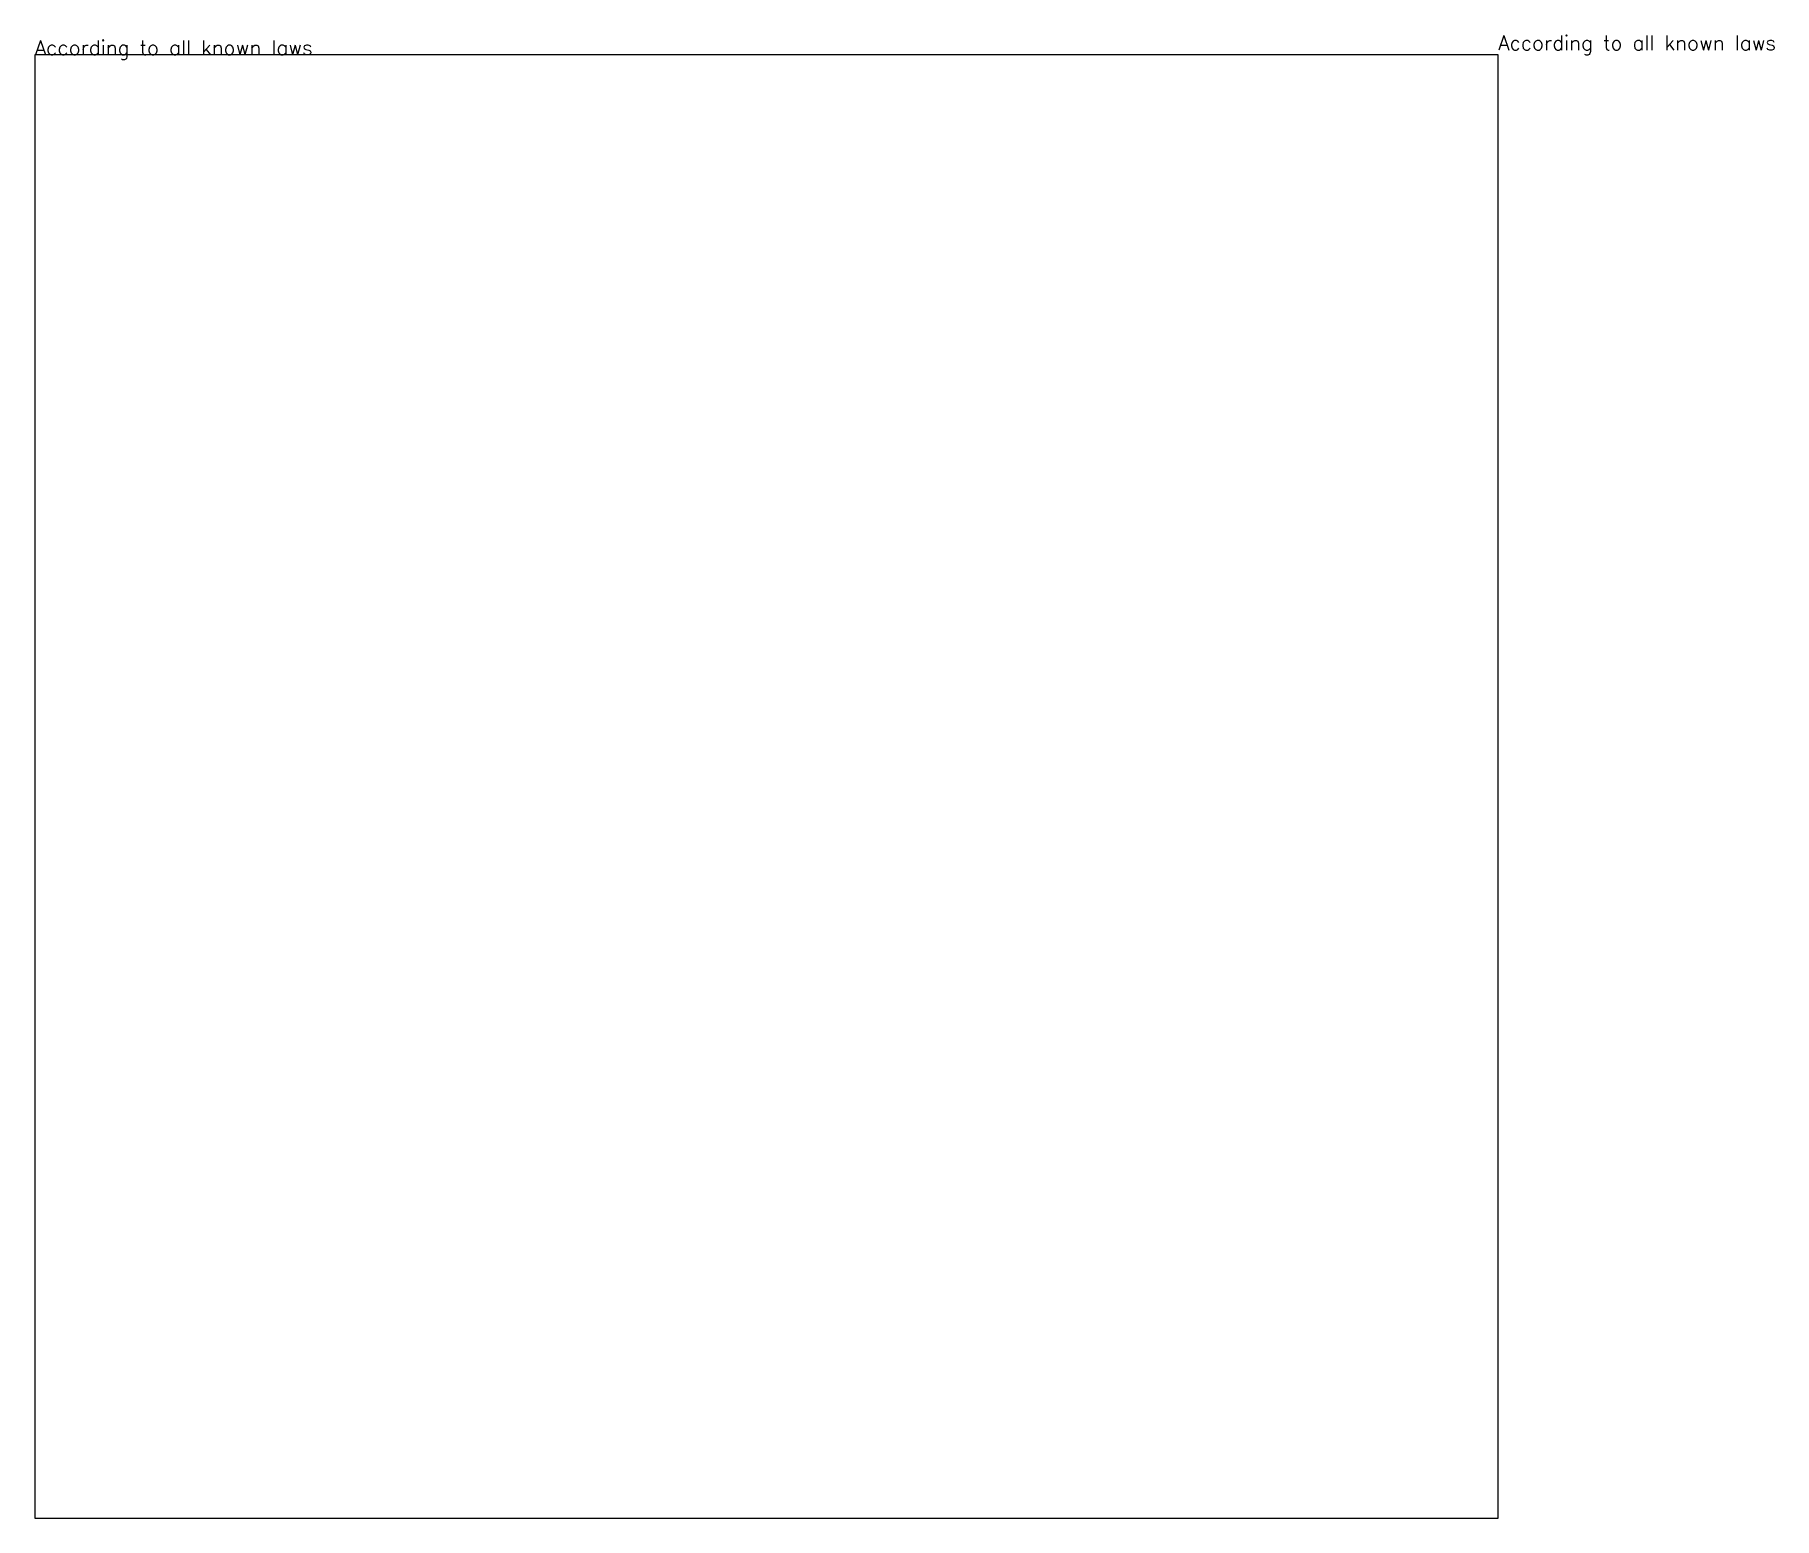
# Model space of a CAD drawing. Header units: feet. Extents: x 0 to 119, y 0 to 101.
import ezdxf

# ---------------------------------------------------------------- set-up
doc = ezdxf.new("R2010")
doc.units = ezdxf.units.FT
doc.header["$MEASUREMENT"] = 0
doc.styles.get("Standard").update_dxf_attribs({"font": 'simplex.shx'})

msp = doc.modelspace()

# ---------------------------------------------------------------- linework, layer by layer
for p, q in [((100, 100), (0, 100)), ((0, 100), (0, 0)), ((100, 0), (100, 100)), ((0, 0), (100, 0))]:
    msp.add_line(p, q)

# ---------------------------------------------------------------- texts
for p in [(0, 100), (100, 100.33)]:
    msp.add_text('According to all known laws', height=1).set_placement(p)

doc.saveas('drawing.dxf')
